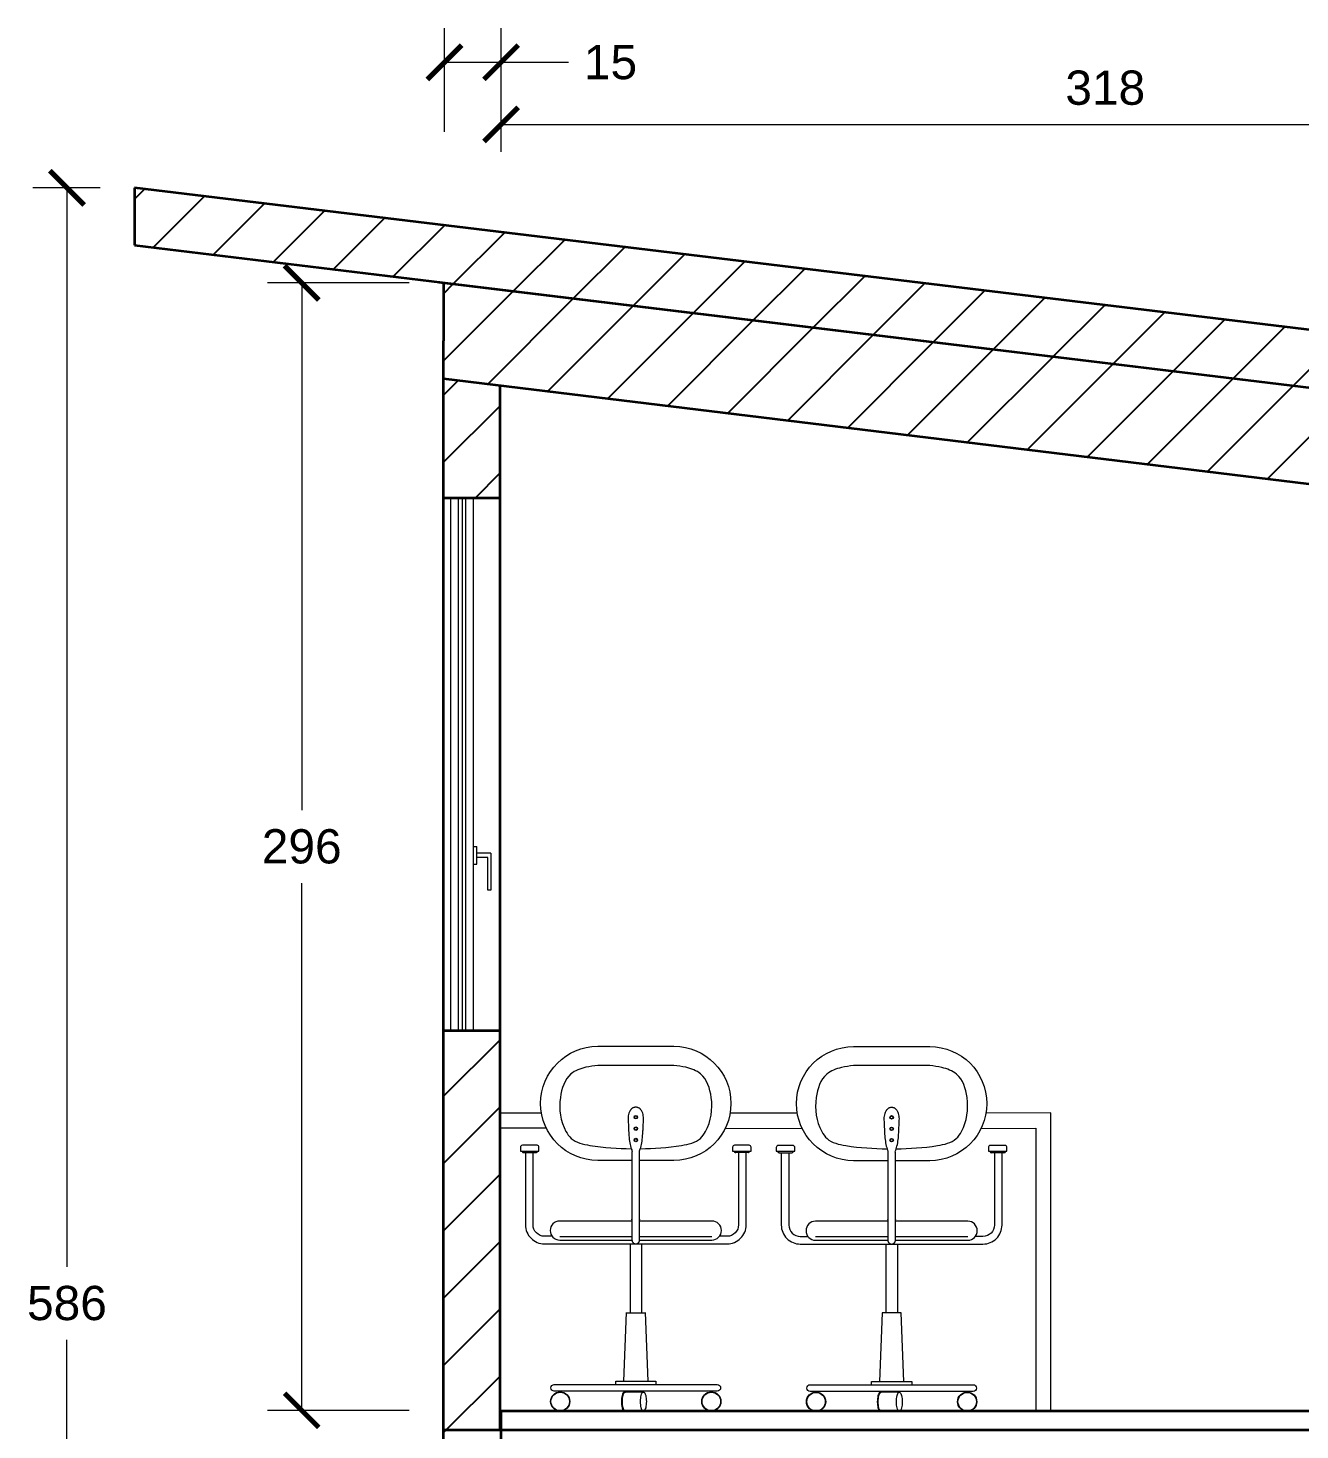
# Model space of a CAD drawing. Header units: millimetres. Extents: x 284 to 4268, y 453 to 1325.
# Drawn here: x 2384.5 to 2718.7, y 886.6 to 1255 of the extents above; entities that cross this region are included whole.
import ezdxf

# ---------------------------------------------------------------- set-up
doc = ezdxf.new("R2010")
doc.units = ezdxf.units.MM
for name, color, linetype, lineweight in [('A-FLOR-LEVL', 3, 'Continuous', 35), ('A-FURN', 2, 'Continuous', 18), ('A-GLAZ-FULL', 4, 'Continuous', 18), ('A-SECT-MCUT', 1, 'Continuous', 25), ('A-WALL-FULL', 3, 'Continuous', 35), ('A-WALL-FULL-EXT', 3, 'Continuous', 35), ('A-WALL-FULL-INTR', 1, 'Continuous', 25), ('QUOTE', 5, 'Continuous', 13)]:
    doc.layers.add(name, color=color, linetype=linetype, lineweight=lineweight)
doc.styles.get("Standard").update_dxf_attribs({"font": 'arial.ttf'})
doc.dimstyles.get("Standard").update_dxf_attribs({"dimtxt": 0.18, "dimasz": 0.18, "dimexe": 0.18, "dimexo": 0.0625, "dimgap": 0.09, "dimtad": 0, "dimtih": 1, "dimtoh": 1, "dimdec": 4, "dimzin": 0, "dimdsep": 46, "dimtxsty": 'Standard', "dimcen": 0.09, "dimadec": 0, "dimazin": 0, "dimtfac": 1, "dimtdec": 4, "dimtofl": 0, "dimtmove": 0, "dimatfit": 3, "dimfxl": 1, "dimtolj": 1, "dimtzin": 0, "dimarcsym": 0})
pattern_1 = [(45, (-13478.993, -19118.513), (-8.838835, 8.838835), [])]

# ---------------------------------------------------------------- blocks, each defined once
blk = doc.blocks.new('_ARCHTICK')
at = {"color": 0, "linetype": 'ByBlock', "const_width": 0.15}
blk.add_lwpolyline([(-0.5, -0.5), (0.5, 0.5)], dxfattribs=at)
blk = doc.blocks.new('*D75')
at = {"layer": 'Defpoints', "color": 0, "transparency": 16777216}
for p in [(2826.33, 1229.66), (2508.78, 1213.47), (2826.33, 1201.4)]:
    blk.add_point(p, dxfattribs=at)
at = {"layer": 'QUOTE', "color": 0, "transparency": 16777216}
for p, q in [((2508.78, 1222.47), (2508.78, 1238.66)), ((2826.33, 1210.4), (2826.33, 1238.66)), ((2508.78, 1229.66), (2826.33, 1229.66))]:
    blk.add_line(p, q, dxfattribs=at)
at = {"layer": 'QUOTE', "color": 0, "transparency": 16777216, "xscale": 9, "yscale": 9, "zscale": 9, "rotation": 180}
blk.add_blockref('_ARCHTICK', (2508.78, 1229.66), dxfattribs=at)
at = {"layer": 'QUOTE', "color": 0, "transparency": 16777216, "xscale": 9, "yscale": 9, "zscale": 9}
blk.add_blockref('_ARCHTICK', (2826.33, 1229.66), dxfattribs=at)
at = {"layer": 'QUOTE', "color": 0, "transparency": 16777216, "insert": (2667.55, 1239.26), "char_height": 9, "attachment_point": 5}
blk.add_mtext('\\A1;318', dxfattribs=at)
blk = doc.blocks.new('*D77')
at = {"layer": 'Defpoints', "color": 0, "transparency": 16777216}
for p in [(2493.91, 1245.99), (2493.91, 1218.74), (2508.78, 1218.74)]:
    blk.add_point(p, dxfattribs=at)
at = {"layer": 'QUOTE', "color": 0, "transparency": 16777216}
for p, q in [((2493.91, 1227.74), (2493.91, 1254.99)), ((2508.78, 1227.74), (2508.78, 1254.99)), ((2493.91, 1245.99), (2508.78, 1245.99)), ((2508.78, 1245.99), (2526.48, 1245.99))]:
    blk.add_line(p, q, dxfattribs=at)
at = {"layer": 'QUOTE', "color": 0, "transparency": 16777216, "xscale": 9, "yscale": 9, "zscale": 9, "rotation": 180}
blk.add_blockref('_ARCHTICK', (2493.91, 1245.99), dxfattribs=at)
at = {"layer": 'QUOTE', "color": 0, "transparency": 16777216, "xscale": 9, "yscale": 9, "zscale": 9}
blk.add_blockref('_ARCHTICK', (2508.78, 1245.99), dxfattribs=at)
at = {"layer": 'QUOTE', "color": 0, "transparency": 16777216, "insert": (2537.54, 1245.99), "char_height": 9, "attachment_point": 5}
blk.add_mtext('\\A1;15', dxfattribs=at)
blk = doc.blocks.new('*D79')
at = {"layer": 'Defpoints', "color": 0, "transparency": 16777216}
for p in [(2412.47, 1213), (2394.71, 626.71), (2493.82, 626.71)]:
    blk.add_point(p, dxfattribs=at)
at = {"layer": 'QUOTE', "color": 0, "transparency": 16777216}
for p, q in [((2403.47, 1213), (2385.71, 1213)), ((2394.71, 1213), (2394.71, 929.45)), ((2394.71, 626.71), (2394.71, 910.26)), ((2484.82, 626.71), (2385.71, 626.71))]:
    blk.add_line(p, q, dxfattribs=at)
at = {"layer": 'QUOTE', "color": 0, "transparency": 16777216, "xscale": 9, "yscale": 9, "zscale": 9}
for p, rotation in [((2394.71, 1213), 90), ((2394.71, 626.71), 270)]:
    blk.add_blockref('_ARCHTICK', p, dxfattribs=dict(at, rotation=rotation))
at = {"layer": 'QUOTE', "color": 0, "transparency": 16777216, "insert": (2394.71, 919.86), "char_height": 9, "attachment_point": 5}
blk.add_mtext('\\A1;586', dxfattribs=at)
blk = doc.blocks.new('*D80')
at = {"layer": 'Defpoints', "color": 0, "transparency": 16777216}
for p in [(2493.67, 1188.05), (2456.4, 891.71), (2493.67, 891.71)]:
    blk.add_point(p, dxfattribs=at)
at = {"layer": 'QUOTE', "color": 0, "transparency": 16777216}
for p, q in [((2484.67, 1188.05), (2447.4, 1188.05)), ((2456.4, 1188.05), (2456.4, 1049.48)), ((2456.4, 891.71), (2456.4, 1030.29)), ((2484.67, 891.71), (2447.4, 891.71))]:
    blk.add_line(p, q, dxfattribs=at)
at = {"layer": 'QUOTE', "color": 0, "transparency": 16777216, "xscale": 9, "yscale": 9, "zscale": 9}
for p, rotation in [((2456.4, 1188.05), 90), ((2456.4, 891.71), 270)]:
    blk.add_blockref('_ARCHTICK', p, dxfattribs=dict(at, rotation=rotation))
at = {"layer": 'QUOTE', "color": 0, "transparency": 16777216, "insert": (2456.4, 1039.88), "char_height": 9, "attachment_point": 5}
blk.add_mtext('\\A1;296', dxfattribs=at)

msp = doc.modelspace()

# ---------------------------------------------------------------- hatches: boundary and pattern name
at = {"layer": 'A-SECT-MCUT'}
h = msp.add_hatch(dxfattribs=at)
h.set_pattern_fill('ANSI31', color=256, scale=100)
h.set_pattern_definition(pattern_1)
h.paths.add_polyline_path([(2412.465, 1213.004), (2412.465, 1197.894), (3112.465, 1113.046), (3112.465, 1128.402)])
h = msp.add_hatch(dxfattribs=at)
h.set_pattern_fill('ANSI31', color=256, scale=100)
h.set_pattern_definition(pattern_1)
h.paths.add_polyline_path([(2493.665, 1188.052), (2493.665, 1162.852), (3092.885, 1090.054), (3091.549, 1115.555)])
h = msp.add_hatch(dxfattribs=at)
h.set_pattern_fill('ANSI31', color=256, scale=100)
h.set_pattern_definition([(45, (-13477.793, -19108.585), (-8.838835, 8.838835), [])])
h.paths.add_polyline_path([(2508.535, 1161.045), (2493.665, 1162.852), (2493.665, 1131.558), (2508.535, 1131.558)])
at = {"layer": 'A-WALL-FULL-INTR'}
h = msp.add_hatch(dxfattribs=at)
h.set_pattern_fill('ANSI31', color=256, scale=100)
h.set_pattern_definition([(45, (-13477.793, -19098.435), (-8.838835, 8.838835), [])])
h.paths.add_polyline_path([(2508.789, 731.709), (2493.665, 731.709), (2493.665, 636.709), (2508.789, 636.554)])
h.paths.add_polyline_path([(2508.789, 896.709), (2508.535, 896.709), (2493.665, 896.709), (2493.665, 871.709), (2508.789, 871.709)])
h.paths.add_polyline_path([(2508.535, 991.558), (2493.665, 991.558), (2493.665, 896.709), (2508.535, 896.709)])

# ---------------------------------------------------------------- linework, layer by layer
for p, q in [((2508.535, 965.906), (2508.535, 969.872)), ((2508.535, 891.558), (2508.535, 965.906)), ((2493.665, 886.558), (2508.535, 886.558))]:
    msp.add_line(p, q)
at = {"layer": 'A-FLOR-LEVL'}
for p, q in [((2508.789, 891.558), (3093.665, 891.61)), ((2493.665, 886.558), (3088.449, 886.558)), ((2493.665, 886.558), (3078.542, 886.558))]:
    msp.add_line(p, q, dxfattribs=at)
at = {"layer": 'A-FURN'}
for p, q in [((2506.089, 1038.13), (2502.455, 1038.13)), ((2505.288, 1037.022), (2502.455, 1037.022)), ((2505.288, 1028.423), (2505.288, 1037.022)), ((2506.089, 1038.13), (2506.089, 1028.423)), ((2506.089, 1028.423), (2505.288, 1028.423)), ((2508.535, 969.872), (2519.397, 969.872)), ((2568.975, 969.872), (2586.617, 969.872)), ((2520.726, 965.906), (2508.535, 965.906)), ((2567.707, 965.883), (2587.923, 965.773)), ((2514.634, 959.466), (2518.001, 959.466)), ((2573.738, 959.466), (2570.371, 959.466)), ((2581.863, 959.414), (2585.23, 959.414)), ((2640.967, 959.414), (2637.6, 959.414)), ((2524.186, 937.435), (2543.186, 937.435)), ((2545.186, 937.435), (2564.186, 937.435)), ((2591.415, 937.383), (2610.415, 937.383)), ((2612.415, 937.383), (2631.415, 937.383)), ((2542.686, 935.47), (2542.686, 917.421)), ((2545.686, 935.47), (2545.686, 917.421)), ((2609.915, 935.418), (2609.915, 917.369)), ((2612.915, 935.418), (2612.915, 917.369)), ((2541.686, 917.421), (2540.986, 899.372)), ((2546.686, 917.421), (2547.386, 899.372)), ((2541.682, 917.318), (2546.682, 917.318)), ((2541.314, 896.485), (2541.189, 896.521)), ((2546.194, 896.521), (2541.439, 896.521)), ((2608.542, 896.433), (2608.417, 896.469)), ((2613.423, 896.469), (2608.667, 896.469)), ((2649.3, 886.558), (2653.266, 886.558))]:
    msp.add_line(p, q, dxfattribs=at)
for points in [[(2543.186, 957.379), (2534.186, 957.379, -1), (2534.186, 987.379), (2554.186, 987.379, -1), (2554.186, 957.379), (2545.186, 957.379)], [(2610.415, 957.327), (2601.415, 957.327, -1), (2601.415, 987.327), (2621.415, 987.327, -1), (2621.415, 957.327), (2612.415, 957.327)], [(2515.186, 959.466), (2515.186, 940.47, 0.4142136), (2520.186, 935.47), (2568.186, 935.47, 0.4142136), (2573.186, 940.47), (2573.186, 959.466)], [(2522.186, 937.47), (2520.186, 937.47, -0.4142136), (2517.186, 940.47), (2517.186, 959.466)], [(2571.186, 959.466), (2571.186, 940.47, -0.4142136), (2568.186, 937.47), (2566.186, 937.47)], [(2582.415, 959.414), (2582.415, 940.418, 0.4142136), (2587.415, 935.418), (2635.415, 935.418, 0.4142136), (2640.415, 940.418), (2640.415, 959.414)], [(2584.415, 959.414), (2584.415, 940.418, 0.4142136), (2587.415, 937.418), (2589.415, 937.418)], [(2638.415, 959.414), (2638.415, 940.418, -0.4142136), (2635.415, 937.418), (2633.415, 937.418)], [(2543.186, 941.47), (2524.186, 941.47, 1), (2524.186, 936.47), (2543.186, 936.47)], [(2545.186, 936.47), (2564.186, 936.47, 1), (2564.186, 941.47), (2545.186, 941.47)], [(2610.415, 941.418), (2591.415, 941.418, 1), (2591.415, 936.418), (2610.415, 936.418)], [(2612.415, 936.418), (2631.415, 936.418, 1), (2631.415, 941.418), (2612.415, 941.418)]]:
    msp.add_lwpolyline(points, format="xyb", dxfattribs=at)
for points in [[(2653.266, 891.558), (2653.266, 969.872), (2636.201, 969.802)], [(2634.91, 965.778), (2649.3, 965.906), (2649.3, 891.558)], [(2614.615, 899.32), (2613.915, 917.369), (2608.915, 917.369), (2608.215, 899.32)], [(2538.9, 898.506), (2538.9, 899.372), (2549.472, 899.372), (2549.472, 898.506)], [(2606.129, 898.454), (2606.129, 899.32), (2616.701, 899.32), (2616.701, 898.454)], [(2541.439, 891.521), (2541.305, 891.559), (2541.175, 891.671), (2541.052, 891.856), (2540.942, 892.105), (2540.847, 892.414), (2540.77, 892.771), (2540.713, 893.166), (2540.678, 893.586), (2540.666, 894.021), (2540.678, 894.455), (2540.713, 894.876), (2540.77, 895.271), (2540.847, 895.628), (2540.942, 895.936), (2541.052, 896.186), (2541.175, 896.37), (2541.305, 896.483), (2541.439, 896.521), (2541.189, 896.521), (2541.055, 896.483), (2540.925, 896.37), (2540.802, 896.186), (2540.692, 895.936), (2540.597, 895.628), (2540.52, 895.271), (2540.463, 894.876), (2540.428, 894.455), (2540.416, 894.021), (2540.428, 893.586), (2540.463, 893.166), (2540.52, 892.771), (2540.597, 892.414), (2540.692, 892.105), (2540.802, 891.856), (2540.925, 891.671), (2541.055, 891.559), (2541.189, 891.521)], [(2608.667, 891.469), (2608.533, 891.507), (2608.403, 891.619), (2608.281, 891.804), (2608.171, 892.054), (2608.076, 892.362), (2607.998, 892.719), (2607.941, 893.114), (2607.907, 893.535), (2607.895, 893.969), (2607.907, 894.403), (2607.941, 894.824), (2607.998, 895.219), (2608.076, 895.576), (2608.171, 895.884), (2608.281, 896.134), (2608.403, 896.318), (2608.533, 896.431), (2608.667, 896.469), (2608.417, 896.469), (2608.283, 896.431), (2608.153, 896.318), (2608.031, 896.134), (2607.921, 895.884), (2607.826, 895.576), (2607.748, 895.219), (2607.691, 894.824), (2607.657, 894.403), (2607.645, 893.969), (2607.657, 893.535), (2607.691, 893.114), (2607.748, 892.719), (2607.826, 892.362), (2607.921, 892.054), (2608.031, 891.804), (2608.153, 891.619), (2608.283, 891.507), (2608.417, 891.469)]]:
    msp.add_lwpolyline(points, dxfattribs=at)
for points in [[(2513.886, 959.866), (2518.749, 959.866), (2518.749, 960.866, 0.4142136), (2518.249, 961.366), (2514.386, 961.366, 0.4142136), (2513.886, 960.866)], [(2574.486, 959.866), (2574.486, 960.866, 0.4142136), (2573.986, 961.366), (2570.123, 961.366, 0.4142136), (2569.623, 960.866), (2569.623, 959.866)], [(2581.115, 959.814), (2585.978, 959.814), (2585.978, 960.814, 0.4142136), (2585.478, 961.314), (2581.615, 961.314, 0.4142136), (2581.115, 960.814)], [(2641.715, 959.814), (2641.715, 960.814, 0.4142136), (2641.215, 961.314), (2637.352, 961.314, 0.4142136), (2636.852, 960.814), (2636.852, 959.814)], [(2522.779, 898.506), (2565.594, 898.506, -1), (2565.594, 896.748), (2522.779, 896.748, -1)], [(2590.007, 898.454), (2632.823, 898.454, -1), (2632.823, 896.696), (2590.007, 896.696, -1)]]:
    msp.add_lwpolyline(points, format="xyb", close=True, dxfattribs=at)
for points in [[(2545.808, 891.856), (2545.697, 892.105), (2545.602, 892.414), (2545.525, 892.771), (2545.468, 893.166), (2545.433, 893.586), (2545.422, 894.021), (2545.433, 894.455), (2545.468, 894.876), (2545.525, 895.271), (2545.602, 895.628), (2545.697, 895.936), (2545.808, 896.186), (2545.93, 896.37), (2546.06, 896.483), (2546.194, 896.521), (2546.328, 896.483), (2546.458, 896.37), (2546.58, 896.186), (2546.691, 895.936), (2546.786, 895.628), (2546.863, 895.271), (2546.92, 894.876), (2546.955, 894.455), (2546.967, 894.021), (2546.955, 893.586), (2546.92, 893.166), (2546.863, 892.771), (2546.786, 892.414), (2546.691, 892.105), (2546.58, 891.856), (2546.458, 891.671), (2546.328, 891.559), (2546.194, 891.521), (2546.06, 891.559), (2545.93, 891.671)], [(2613.288, 891.507), (2613.158, 891.619), (2613.036, 891.804), (2612.926, 892.054), (2612.831, 892.362), (2612.754, 892.719), (2612.697, 893.114), (2612.662, 893.535), (2612.65, 893.969), (2612.662, 894.403), (2612.697, 894.824), (2612.754, 895.219), (2612.831, 895.576), (2612.926, 895.884), (2613.036, 896.134), (2613.158, 896.318), (2613.288, 896.431), (2613.423, 896.469), (2613.557, 896.431), (2613.687, 896.318), (2613.809, 896.134), (2613.919, 895.884), (2614.014, 895.576), (2614.092, 895.219), (2614.149, 894.824), (2614.183, 894.403), (2614.195, 893.969), (2614.183, 893.535), (2614.149, 893.114), (2614.092, 892.719), (2614.014, 892.362), (2613.919, 892.054), (2613.809, 891.804), (2613.687, 891.619), (2613.557, 891.507), (2613.423, 891.469)]]:
    msp.add_lwpolyline(points, close=True, dxfattribs=at)
for centre, radius in [((2544.186, 968.755), 0.466), ((2544.186, 968.755), 0.366), ((2611.415, 968.703), 0.466), ((2611.415, 968.703), 0.366), ((2544.186, 965.755), 0.466), ((2544.186, 965.755), 0.366), ((2611.415, 965.703), 0.466), ((2611.415, 965.703), 0.366), ((2544.186, 962.755), 0.466), ((2544.186, 962.755), 0.366), ((2611.415, 962.703), 0.466), ((2611.415, 962.703), 0.366), ((2524.33, 894.041), 2.53), ((2524.33, 894.041), 2.43), ((2564.043, 894.041), 2.53), ((2564.043, 894.041), 2.43), ((2591.559, 893.989), 2.53), ((2591.559, 893.989), 2.43), ((2631.271, 893.989), 2.53), ((2631.271, 893.989), 2.43)]:
    msp.add_circle(centre, radius, dxfattribs=at)
for centre, start, end in [((2514.668, 959.864), 179.80188, 274.76615), ((2517.968, 959.864), 265.23385, 0.19812), ((2570.405, 959.864), 179.80188, 274.76615), ((2573.705, 959.864), 265.23385, 0.19812), ((2581.896, 959.812), 179.80188, 274.76615), ((2585.196, 959.812), 265.23385, 0.19812), ((2637.633, 959.812), 179.80188, 274.76615), ((2640.933, 959.812), 265.23385, 0.19812)]:
    msp.add_arc(centre, 0.4, start, end, dxfattribs=at)
for points in [[(2545.374, 960.47), (2548.926, 960.584), (2554.224, 960.819), (2560.691, 962.206), (2563.92, 966.92), (2564.729, 973.127), (2562.419, 980.185), (2557.69, 981.933), (2555.239, 982.245), (2554.186, 982.379), (2547.52, 982.379), (2540.853, 982.379), (2534.186, 982.379), (2533.133, 982.245), (2530.682, 981.933), (2525.954, 980.185), (2523.643, 973.127), (2524.453, 966.92), (2527.681, 962.206), (2534.149, 960.819), (2539.446, 960.584), (2542.999, 960.47)], [(2612.603, 960.418), (2616.155, 960.532), (2621.452, 960.767), (2627.92, 962.154), (2631.148, 966.868), (2631.958, 973.075), (2629.648, 980.133), (2624.919, 981.881), (2622.468, 982.193), (2621.415, 982.327), (2614.748, 982.327), (2608.082, 982.327), (2601.415, 982.327), (2600.362, 982.193), (2597.911, 981.881), (2593.182, 980.133), (2590.872, 973.075), (2591.681, 966.868), (2594.91, 962.154), (2601.378, 960.767), (2606.675, 960.532), (2610.227, 960.418)]]:
    msp.add_open_spline(points, degree=3, knots=[0, 0, 0, 0, 0.1086437, 0.1612636, 0.1843482, 0.2747714, 0.3422646, 0.3848449, 0.4169022, 0.4169022, 0.4169022, 1.4169022, 1.4169022, 1.4169022, 1.4489594, 1.4915398, 1.559033, 1.6494561, 1.6725407, 1.7251607, 1.8338043, 1.8338043, 1.8338043, 1.8338043], dxfattribs=at)
for points in [[(2544.186, 971.393), (2544.435, 971.353), (2545.249, 971.221), (2546.36, 969.55), (2546.129, 967.17), (2546.07, 964.572), (2545.871, 962.401), (2545.552, 961.003), (2545.311, 960.259), (2545.186, 960.075), (2545.186, 952.207), (2545.186, 944.339), (2545.186, 936.47), (2545.186, 935.885), (2544.772, 935.47), (2544.186, 935.47), (2543.6, 935.47), (2543.186, 935.885), (2543.186, 936.47), (2543.186, 944.339), (2543.186, 952.207), (2543.186, 960.075), (2543.061, 960.259), (2542.821, 961.003), (2542.502, 962.401), (2542.303, 964.572), (2542.244, 967.17), (2542.012, 969.55), (2543.123, 971.221), (2543.937, 971.353), (2544.186, 971.393)], [(2611.415, 971.341), (2611.664, 971.301), (2612.478, 971.169), (2613.589, 969.499), (2613.357, 967.118), (2613.299, 964.52), (2613.099, 962.349), (2612.78, 960.951), (2612.54, 960.207), (2612.415, 960.023), (2612.415, 952.155), (2612.415, 944.287), (2612.415, 936.418), (2612.415, 935.833), (2612.001, 935.418), (2611.415, 935.418), (2610.829, 935.418), (2610.415, 935.833), (2610.415, 936.418), (2610.415, 944.287), (2610.415, 952.155), (2610.415, 960.023), (2610.29, 960.207), (2610.05, 960.951), (2609.73, 962.349), (2609.531, 964.52), (2609.473, 967.118), (2609.241, 969.499), (2610.352, 971.169), (2611.166, 971.301), (2611.415, 971.341)]]:
    msp.add_rational_spline(points, [1, 1, 1, 1, 1, 1, 1, 1, 1, 1, 1, 1, 1, 0.804737854124, 0.804737854124, 1, 0.804737854124, 0.804737854124, 1, 1, 1, 1, 1, 1, 1, 1, 1, 1, 1, 1, 1], degree=3, knots=[0, 0, 0, 0, 0.0074079, 0.0242311, 0.052638, 0.0777433, 0.1029671, 0.1164439, 0.1232202, 0.1232202, 0.1232202, 1.1232202, 1.1232202, 1.1232202, 2.6940165, 2.6940165, 2.6940165, 4.2648128, 4.2648128, 4.2648128, 5.2648128, 5.2648128, 5.2648128, 5.2715891, 5.285066, 5.3102898, 5.335395, 5.363802, 5.3806251, 5.388033, 5.388033, 5.388033, 5.388033], dxfattribs=at)
at = {"layer": 'A-GLAZ-FULL'}
for p, q in [((2495.555, 991.558), (2495.555, 1131.558)), ((2497.555, 991.558), (2497.555, 1131.558)), ((2498.555, 1131.558), (2498.555, 991.558)), ((2499.555, 991.558), (2499.555, 1131.558)), ((2501.555, 991.558), (2501.555, 1131.558)), ((2501.555, 1039.93), (2502.455, 1039.93)), ((2502.455, 1035.222), (2502.455, 1039.93)), ((2501.555, 1035.222), (2502.455, 1035.222))]:
    msp.add_line(p, q, dxfattribs=at)
at = {"layer": 'A-WALL-FULL'}
for p, q in [((2412.465, 1213.004), (2412.465, 1197.894)), ((2412.465, 1197.894), (3112.465, 1113.046)), ((2492.465, 1188.197), (3091.549, 1115.555)), ((2493.665, 1162.852), (3091.608, 1090.21))]:
    msp.add_line(p, q, dxfattribs=at)
msp.add_lwpolyline([(3112.465, 1128.402), (2412.465, 1213.004)], dxfattribs=at)
at = {"layer": 'A-WALL-FULL-EXT'}
for p, q in [((2493.665, 1188.052), (2493.665, 1172.752)), ((2493.665, 886.558), (2493.665, 1172.752)), ((2508.535, 886.558), (2508.535, 1161.045)), ((2493.665, 1131.558), (2508.535, 1131.558)), ((2493.665, 991.558), (2508.535, 991.558)), ((2493.665, 631.709), (2493.665, 891.709)), ((2508.789, 631.554), (2508.789, 891.709)), ((2508.789, 886.558), (2508.789, 891.558))]:
    msp.add_line(p, q, dxfattribs=at)

# ---------------------------------------------------------------- dimensions: what is measured, and where the dimension line sits
at = {"layer": 'QUOTE'}
for base, p1, p2, override, picture, middle in [((2493.907, 1245.993), (2508.777, 1218.737), (2493.907, 1218.737), {"dimtxt": 9, "dimasz": 9, "dimexe": 9, "dimexo": 9, "dimgap": 5, "dimtih": 0, "dimtoh": 0, "dimdec": 0, "dimblk1": 'ARCHTICK', "dimblk2": 'ARCHTICK', "dimsah": 1, "dimlwd": 65535, "dimlwe": 65535}, '*D77', (2537.539, 1245.993)), ((2826.33, 1229.664), (2508.777, 1213.469), (2826.33, 1201.405), {"dimtxt": 9, "dimasz": 9, "dimexe": 9, "dimexo": 9, "dimgap": 5, "dimtad": 1, "dimdec": 0, "dimblk1": 'ARCHTICK', "dimblk2": 'ARCHTICK', "dimsah": 1, "dimlwd": 65535, "dimlwe": 65535}, '*D75', (2667.553, 1229.664))]:
    dim = msp.add_linear_dim(base=base, p1=p1, p2=p2, dimstyle='Standard', override=override, dxfattribs=at)
    dim.commit()
    dim.dimension.update_dxf_attribs({"geometry": picture, "text_midpoint": middle, "dimtype": 160})
dim = msp.add_linear_dim(base=(2394.707, 626.709), p1=(2412.465, 1213.004), p2=(2493.821, 626.709), angle=90, dimstyle='Standard', override={"dimtxt": 9, "dimasz": 9, "dimexe": 9, "dimexo": 9, "dimgap": 5, "dimdec": 0, "dimblk1": 'ARCHTICK', "dimblk2": 'ARCHTICK', "dimsah": 1, "dimlwd": 65535, "dimlwe": 65535}, dxfattribs=at)
dim.commit()
dim.dimension.update_dxf_attribs({"geometry": '*D79', "text_midpoint": (2394.707, 919.856)})
dim = msp.add_linear_dim(base=(2456.401, 891.709), p1=(2493.665, 1188.052), p2=(2493.665, 891.709), angle=90, dimstyle='Standard', override={"dimtxt": 9, "dimasz": 9, "dimexe": 9, "dimexo": 9, "dimgap": 5, "dimdec": 0, "dimblk1": 'ARCHTICK', "dimblk2": 'ARCHTICK', "dimsah": 1, "dimlwd": 65535, "dimlwe": 65535}, dxfattribs=at)
dim.commit()
dim.dimension.update_dxf_attribs({"geometry": '*D80', "text_midpoint": (2456.401, 1039.88), "dimtype": 160})

doc.saveas('drawing.dxf')
